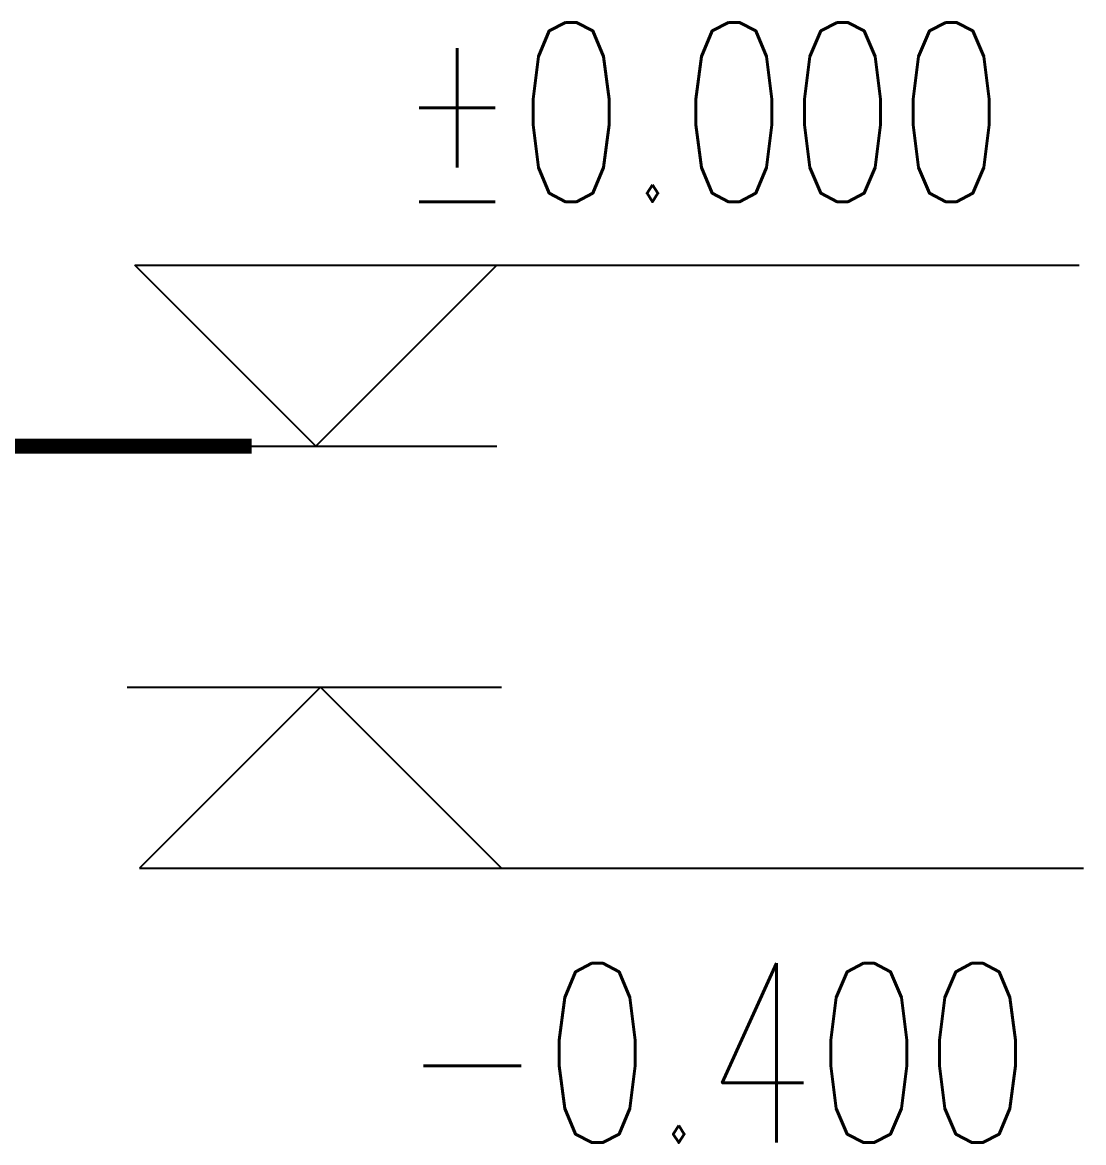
# Model space of a CAD drawing. Extents: x -89996 to 1006241, y -2176 to 440573.
# Drawn here: x 614412 to 617930, y 144121 to 147836 of the extents above; entities that cross this region are included whole.
import ezdxf

# ---------------------------------------------------------------- set-up
doc = ezdxf.new("R2010")
doc.units = 0
doc.header["$LTSCALE"] = 1000
doc.header["$MEASUREMENT"] = 0
for name, color, linetype in [('AXIS', 3, 'Continuous'), ('PUB_TEXT', 7, 'Continuous'), ('WALL', 9, 'Continuous')]:
    doc.layers.add(name, color=color, linetype=linetype)
doc.styles.add('_TCH_DIM', font='SIMPLEX', dxfattribs={"bigfont": 'GBCBIG'})

msp = doc.modelspace()

# ---------------------------------------------------------------- linework, layer by layer
at = {"layer": 'AXIS'}
for p, q in [((615385.01, 146431.05), (614785.01, 147031.05)), ((614785.01, 147031.05), (617915.01, 147031.05)), ((615385.01, 146431.05), (615985.01, 147031.05)), ((614745.01, 146431.05), (615985.01, 146431.05)), ((614760.04, 145631.05), (616000.04, 145631.05)), ((615400.04, 145631.05), (614800.04, 145031.05)), ((615400.04, 145631.05), (616000.04, 145031.05)), ((614800.04, 145031.05), (617930.04, 145031.05))]:
    msp.add_line(p, q, dxfattribs=at)
at = {"layer": 'WALL', "const_width": 50}
msp.add_lwpolyline([(610226.4, 146431.05), (615172.35, 146431.05)], dxfattribs=at)

# ---------------------------------------------------------------- texts
at = {"layer": 'PUB_TEXT', "style": '_TCH_DIM', "width": 0.705882}
for s, p in [('%%P0.000', (615655.01, 147241.05)), ('-0.400', (615670.04, 144121.05))]:
    msp.add_text(s, height=595, dxfattribs=at).set_placement(p)

doc.saveas('drawing.dxf')
